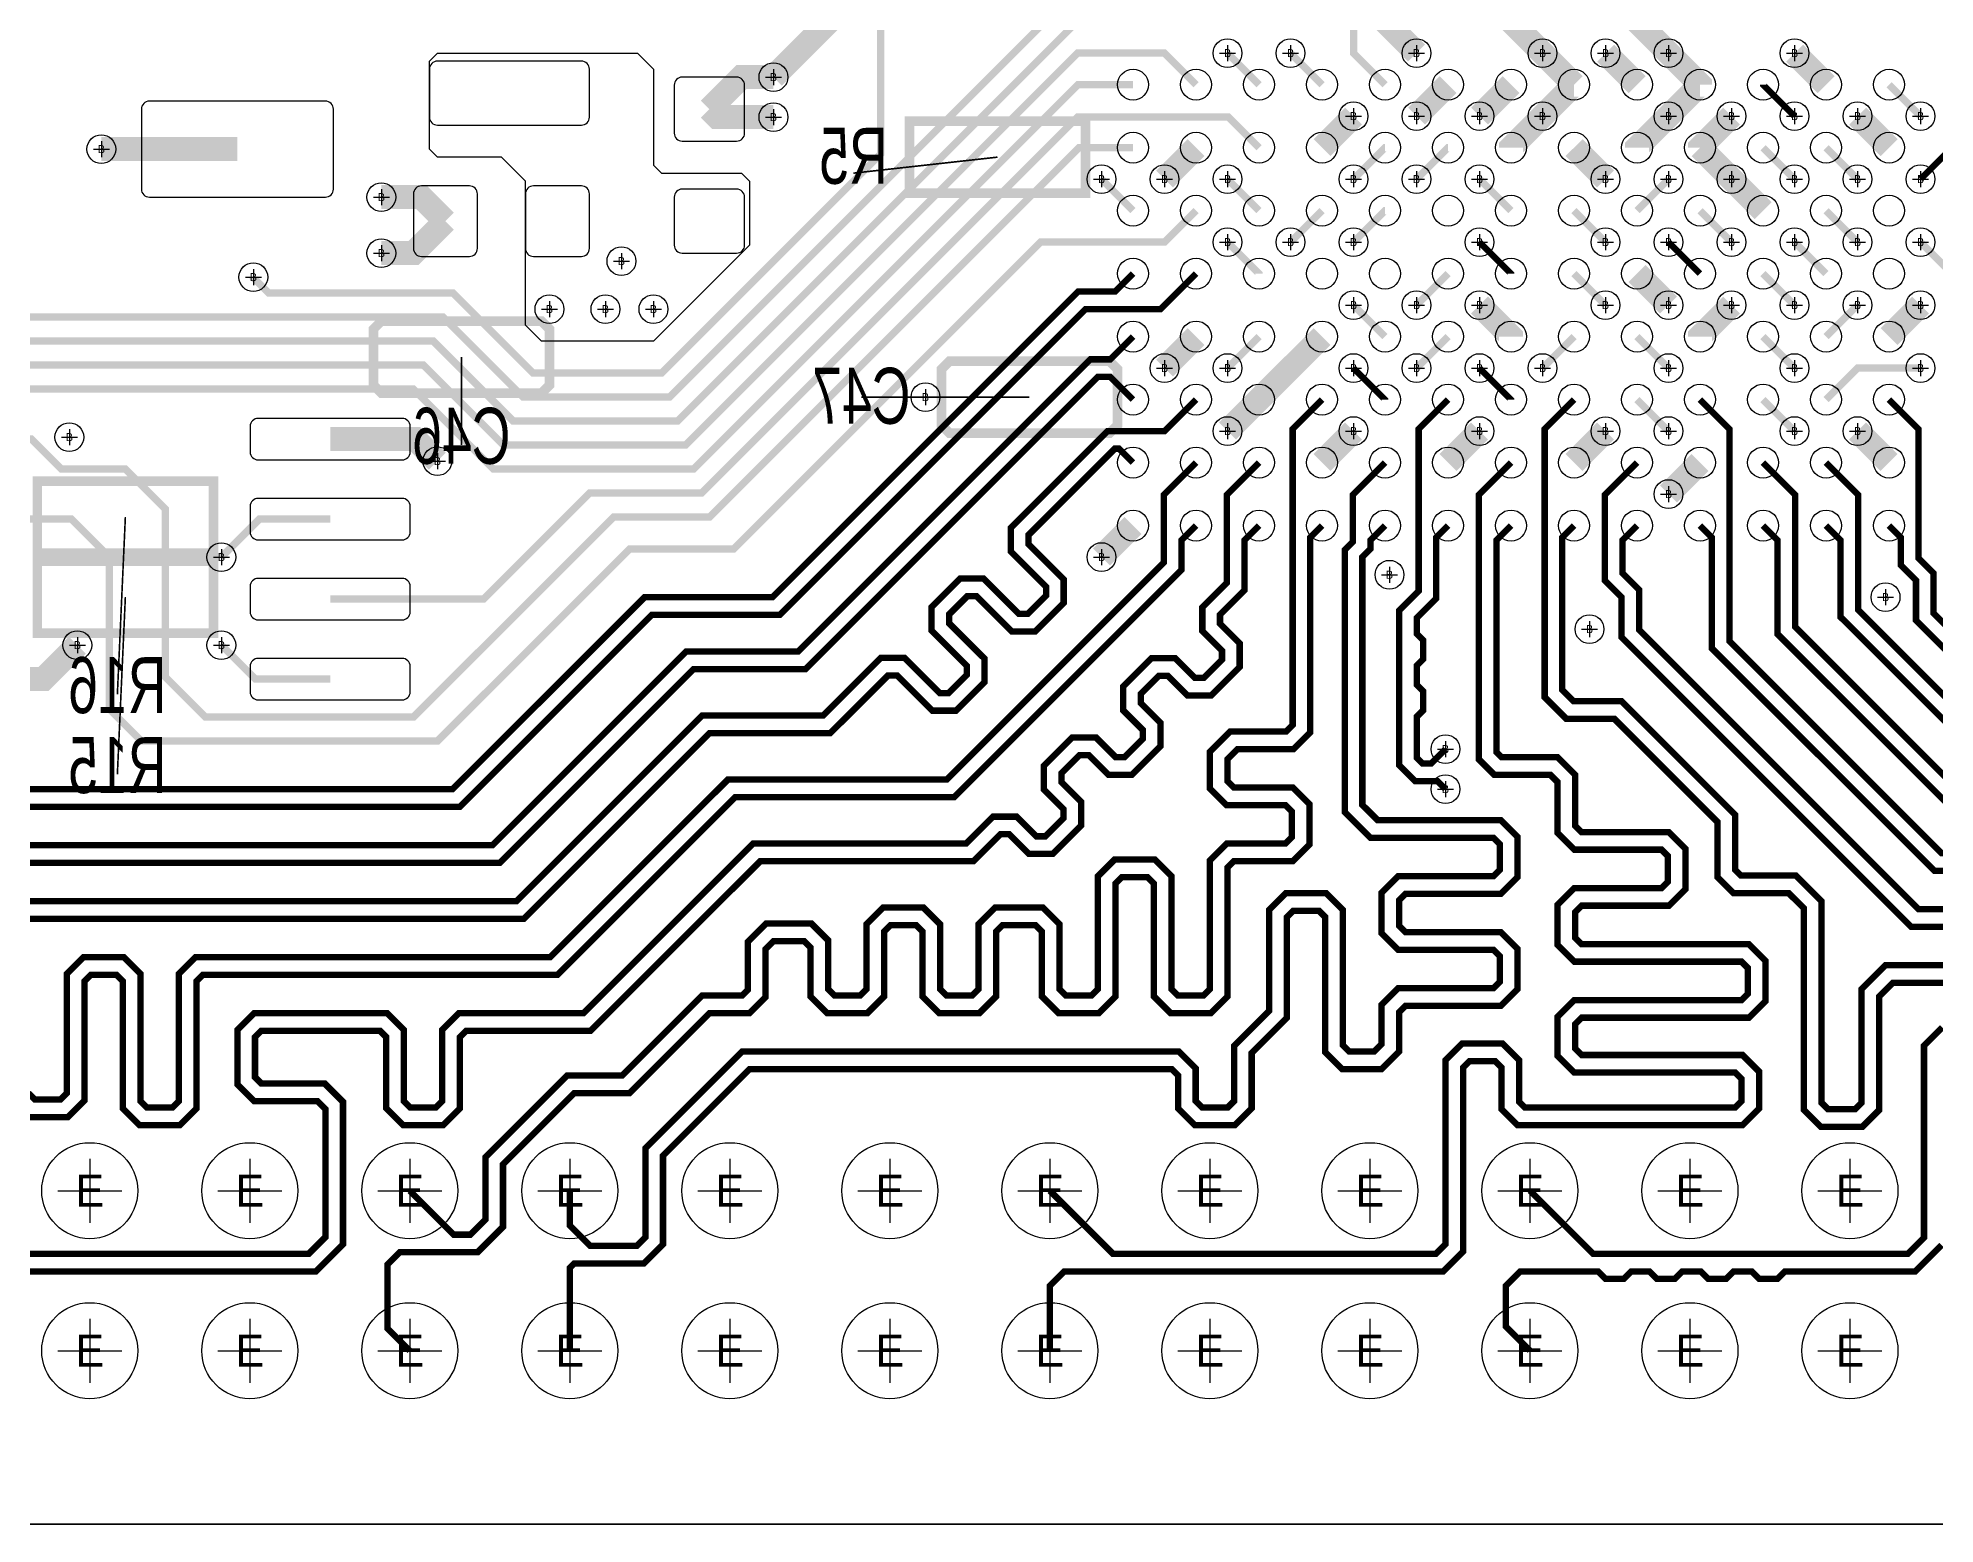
# Model space of a CAD drawing. Extents: x 9975 to 15325, y 4646 to 10805.
# Drawn here: x 10845 to 12031, y 4646 to 5575 of the extents above; entities that cross this region are included whole.
import ezdxf
from ezdxf.enums import TextEntityAlignment as Align

# ---------------------------------------------------------------- set-up
doc = ezdxf.new("R2010")
doc.units = 0
doc.layers.add('LX16-DDR', color=9, linetype='CONTINUOUS')

# ---------------------------------------------------------------- blocks, each defined once
blk = doc.blocks.new('FIGURE_CROSS')
for points in [[(0, 0.5), (0, -0.5)], [(-0.5, 0), (0.5, 0)]]:
    blk.add_lwpolyline(points)

msp = doc.modelspace()

# ---------------------------------------------------------------- linework, layer by layer
at = {"layer": 'LX16-DDR'}
for points in [[(10118.09, 4645.66), (13346.43, 4645.66, 0.414214), (13385.8, 4685.03), (13385.8, 7244.08, 0.414214), (13346.43, 7283.45), (10118.09, 7283.45, 0.414214), (10078.72, 7244.08), (10078.72, 4685.03, 0.414214)], [(10078.72, 7244.08, -0.414214), (10118.09, 7283.45), (13346.43, 7283.45, -0.414214), (13385.8, 7244.08), (13385.8, 4685.03, -0.414214), (13346.43, 4645.66), (10118.09, 4645.66, -0.414214), (10078.72, 4685.03)], [(10078.72, 4685.03), (10078.72, 7244.08, -0.414214), (10118.09, 7283.45), (13346.43, 7283.45, -0.414214), (13385.8, 7244.08), (13385.8, 4685.03, -0.414214), (13346.43, 4645.66), (10118.09, 4645.66, -0.414214)], [(11090, 5555), (11090, 5525, 0.414214), (11095, 5520), (11185, 5520, 0.414214), (11190, 5525), (11190, 5555, 0.414214), (11185, 5560), (11095, 5560, 0.414214)], [(11287, 5515), (11287, 5545, 0.414214), (11282, 5550), (11248, 5550, 0.414214), (11243, 5545), (11243, 5515, 0.414214), (11248, 5510), (11282, 5510, 0.414214)], [(10910, 5530), (10910, 5480, 0.414214), (10915, 5475), (11025, 5475, 0.414214), (11030, 5480), (11030, 5530, 0.414214), (11025, 5535), (10915, 5535, 0.414214)], [(11115, 5482), (11085, 5482, 0.414214), (11080, 5477), (11080, 5443, 0.414214), (11085, 5438), (11115, 5438, 0.414214), (11120, 5443), (11120, 5477, 0.414214)], [(11185, 5482), (11155, 5482, 0.414214), (11150, 5477), (11150, 5443, 0.414214), (11155, 5438), (11185, 5438, 0.414214), (11190, 5443), (11190, 5477, 0.414214)], [(11287, 5445), (11287, 5475, 0.414214), (11282, 5480), (11248, 5480, 0.414214), (11243, 5475), (11243, 5445, 0.414214), (11248, 5440), (11282, 5440, 0.414214)], [(11073, 5336.75), (10983, 5336.75, 0.414214), (10978, 5331.75), (10978, 5315.75, 0.414214), (10983, 5310.75), (11073, 5310.75, 0.414214), (11078, 5315.75), (11078, 5331.75, 0.414214)], [(11073, 5286.75), (10983, 5286.75, 0.414214), (10978, 5281.75), (10978, 5265.75, 0.414214), (10983, 5260.75), (11073, 5260.75, 0.414214), (11078, 5265.75), (11078, 5281.75, 0.414214)], [(11073, 5236.75), (10983, 5236.75, 0.414214), (10978, 5231.75), (10978, 5215.75, 0.414214), (10983, 5210.75), (11073, 5210.75, 0.414214), (11078, 5215.75), (11078, 5231.75, 0.414214)], [(11073, 5186.75), (10983, 5186.75, 0.414214), (10978, 5181.75), (10978, 5165.75, 0.414214), (10983, 5160.75), (11073, 5160.75, 0.414214), (11078, 5165.75), (11078, 5181.75, 0.414214)]]:
    msp.add_lwpolyline(points, format="xyb", close=True, dxfattribs=at)
for points, const_width in [([(11529.72, 5781.54), (11457.54, 5781.54), (11372, 5696), (11372, 5502), (11235, 5365), (11154.88, 5365), (11104.88, 5415), (10989.6, 5415), (10980, 5424.6), (10980, 5425)], 4.6), ([(11569.09, 5624.06), (11550.03, 5605), (11495, 5605), (11240, 5350), (11148.66, 5350), (11098.66, 5400), (10683.66, 5400), (10663.66, 5420), (10570, 5420), (10555, 5435), (10555, 5575), (10540, 5590), (10470, 5590)], 4.6), ([(11340, 5600), (11340, 5585), (11305, 5550)], 15), ([(11687.2, 5545.31), (11667.52, 5564.99), (11667.52, 5604.37)], 4.6), ([(11529.72, 5584.69), (11494.69, 5584.69), (11245, 5335), (11142.44, 5335), (11092.44, 5385), (10677.44, 5385), (10657.44, 5405), (10570, 5405), (10540, 5375), (10540, 5265), (10535, 5260), (10470, 5260)], 4.6), ([(11687.2, 5584.69), (11706.88, 5565.01)], 15), ([(11765.94, 5584.68), (11785.63, 5564.99)], 15), ([(11864.38, 5565), (11844.69, 5584.69)], 15), ([(11805.31, 5545.31), (11785.63, 5564.99)], 15), ([(11844.69, 5545.31), (11825.01, 5564.99)], 15), ([(11864.38, 5565), (11884.06, 5545.32), (11884.06, 5545.31)], 15), ([(11962.8, 5545.31), (11943.12, 5564.99)], 15), ([(10564, 5112), (10552, 5112), (10544, 5120), (10544, 5220), (10555, 5231), (10555, 5370), (10575, 5390), (10651.22, 5390), (10671.22, 5370), (11086.22, 5370), (11136.22, 5320), (11250, 5320), (11495, 5565), (11549.4, 5565), (11569.09, 5545.31)], 4.6), ([(11608.46, 5545.31), (11588.78, 5564.99)], 4.6), ([(11647.83, 5545.31), (11628.15, 5564.99)], 4.6), ([(11265, 5530), (11285, 5550), (11305, 5550)], 15), ([(11726.57, 5545.31), (11706.89, 5525.63)], 15), ([(11765.94, 5545.31), (11746.26, 5525.63)], 15), ([(11805.31, 5545.31), (11805.3, 5545.31), (11785.62, 5525.63)], 15), ([(11884.06, 5545.31), (11884.04, 5545.31), (11864.37, 5525.64)], 15), ([(11529.72, 5545.31), (11495.31, 5545.31), (11255, 5305), (11130, 5305), (11080, 5355), (10665, 5355), (10645, 5375), (10580, 5375), (10570, 5365), (10570, 5222), (10560, 5212), (10560, 5140), (10564, 5136)], 4.6), ([(11265, 5530), (11270, 5525), (11305, 5525)], 15), ([(11923.43, 5545.31), (11923.43, 5545.3), (11943.11, 5525.62)], 4), ([(12002.17, 5545.31), (12021.85, 5525.63)], 4.6), ([(11608.46, 5505.94), (11589.4, 5525), (11495, 5525), (11260, 5290), (11190, 5290), (11123.75, 5223.75), (11028, 5223.75)], 4.6), ([(11647.83, 5505.94), (11667.51, 5525.62)], 15), ([(11765.94, 5505.94), (11765.94, 5505.95), (11785.62, 5525.63)], 15), ([(11844.69, 5505.94), (11844.69, 5505.96), (11864.37, 5525.64)], 15), ([(11884.06, 5505.94), (11884.06, 5505.95), (11903.74, 5525.63)], 15), ([(12002.17, 5505.94), (11982.49, 5525.62)], 15), ([(11569.09, 5505.94), (11549.41, 5486.26)], 15), ([(11805.31, 5505.94), (11824.99, 5486.26)], 15), ([(11884.06, 5505.94), (11903.74, 5486.26)], 15), ([(11529.72, 5505.94), (11495.94, 5505.94), (11265, 5275), (11205, 5275), (11080, 5150), (10950, 5150), (10925, 5175), (10925, 5280), (10900, 5305), (10860, 5305), (10841.25, 5323.75), (10792, 5323.75)], 4.6), ([(10970, 5505), (10885, 5505)], 15), ([(11687.2, 5505.94), (11687.19, 5505.94), (11667.51, 5486.26)], 4.6), ([(11726.57, 5505.94), (11726.56, 5505.94), (11706.88, 5486.26)], 4.6), ([(11923.43, 5505.94), (11943.11, 5486.26)], 4.6), ([(11962.8, 5505.94), (11982.48, 5486.26)], 4.6), ([(12041.54, 5505.94), (12041.53, 5505.94), (12021.85, 5486.26)], 4), ([(11445, 5500), (11355, 5490)], 1), ([(11923.43, 5466.57), (11903.74, 5486.26)], 15), ([(11100, 5460), (11085, 5475), (11060, 5475)], 15), ([(11529.72, 5466.57), (11510.04, 5486.25)], 4.6), ([(11608.46, 5466.57), (11588.78, 5486.25)], 4.6), ([(11765.94, 5466.57), (11746.26, 5486.25)], 4.6), ([(11844.69, 5466.57), (11864.37, 5486.25)], 4.6), ([(10792, 5273.75), (10866.25, 5273.75), (10890, 5250), (10890, 5155), (10910, 5135), (11095, 5135), (11215, 5255), (11280, 5255), (11471.89, 5446.89), (11549.41, 5446.89), (11569.09, 5466.57)], 4.6), ([(11100, 5460), (11080, 5440), (11060, 5440)], 15), ([(11647.83, 5466.57), (11628.15, 5446.89)], 4.6), ([(11687.2, 5466.57), (11687.19, 5466.57), (11667.51, 5446.89)], 4.6), ([(11805.31, 5466.57), (11824.99, 5446.89)], 4.6), ([(11884.06, 5466.57), (11903.74, 5446.89)], 4.6), ([(11962.8, 5466.57), (11982.48, 5446.89)], 4.6), ([(11608.46, 5427.2), (11608.46, 5427.21), (11588.78, 5446.89)], 4.6), ([(11765.94, 5427.2), (11765.94, 5427.21), (11746.26, 5446.89)], 4), ([(11884.06, 5427.2), (11864.37, 5446.89)], 4), ([(11962.8, 5427.2), (11943.12, 5446.88)], 4.6), ([(12041.54, 5427.2), (12021.86, 5446.88)], 4.6), ([(11844.69, 5427.2), (11864.37, 5407.52)], 15), ([(11529.72, 5427.2), (11518.52, 5416), (11495.44, 5416), (11304.44, 5225), (11224.54, 5225), (11104.54, 5105), (10764.44, 5105), (10690.44, 5031), (10576, 5031), (10420, 4875), (10420, 4811.85), (10403.15, 4795), (10386.27, 4795), (10377.74, 4803.53), (10377.74, 4854.03)], 4), ([(10377.74, 4754.03), (10431, 4807.29), (10431, 4870.44), (10580.56, 5020), (10695, 5020), (10769, 5094), (11109.1, 5094), (11229.1, 5214), (11309, 5214), (11500, 5405), (11546.89, 5405), (11569.09, 5427.2)], 4), ([(11726.57, 5427.2), (11706.89, 5407.52)], 4.6), ([(11805.31, 5427.2), (11824.99, 5407.52)], 4.6), ([(11923.43, 5427.2), (11943.11, 5407.52)], 4.6), ([(11687.2, 5387.83), (11667.52, 5407.51)], 4.6), ([(11765.94, 5387.83), (11765.94, 5387.84), (11746.26, 5407.52)], 15), ([(11884.06, 5387.83), (11884.06, 5387.84), (11903.74, 5407.52)], 15), ([(11962.8, 5387.83), (11982.48, 5407.51)], 4.6), ([(12002.17, 5387.83), (12021.85, 5407.51)], 15), ([(11569.09, 5387.83), (11549.41, 5368.15)], 15), ([(11647.83, 5387.83), (11608.46, 5348.46)], 15), ([(10784.44, 5070), (11129.44, 5070), (11250.44, 5191), (11320.44, 5191), (11503.09, 5373.65), (11515.54, 5373.65), (11529.72, 5387.83)], 4), ([(11608.46, 5387.83), (11588.78, 5368.15)], 4.6), ([(11726.57, 5387.83), (11706.89, 5368.15)], 4.6), ([(11805.31, 5387.83), (11785.63, 5368.15)], 4.6), ([(11844.69, 5387.83), (11864.37, 5368.15)], 4.6), ([(11923.43, 5387.83), (11943.11, 5368.15)], 4.6), ([(11110, 5375), (11110, 5320)], 1), ([(10789, 5059), (11134, 5059), (11255, 5180), (11325, 5180), (11507.65, 5362.65), (11515.53, 5362.65), (11529.72, 5348.46)], 4), ([(11687.2, 5348.46), (11687.2, 5348.47), (11667.52, 5368.15)], 4), ([(11765.94, 5348.46), (11765.94, 5348.47), (11746.26, 5368.15)], 4), ([(11962.8, 5348.46), (11982.49, 5368.15), (12021.85, 5368.15)], 4.6), ([(11569.09, 5348.46), (11549.41, 5328.78), (11513.78, 5328.78), (11453.37, 5268.37), (11453.37, 5253.59), (11475.38, 5231.58), (11475.38, 5225.94), (11464.03, 5214.59), (11458.39, 5214.59), (11436.38, 5236.6), (11421.6, 5236.6), (11403.84, 5218.84), (11403.84, 5204.06), (11425.85, 5182.05), (11425.85, 5176.41), (11414.5, 5165.06), (11408.86, 5165.06), (11386.85, 5187.07), (11372.07, 5187.07), (11336, 5151), (11260.44, 5151), (11144.44, 5035), (10804.44, 5035)], 4), ([(11647.83, 5348.46), (11629.5, 5330.13), (11629.5, 5145.06), (11625.44, 5141), (11590.44, 5141), (11577.78, 5128.34), (11577.78, 5105.4), (11588.22, 5094.96), (11625, 5094.96), (11629, 5090.96), (11629, 5074.96), (11625, 5070.96), (11588.22, 5070.96), (11577.78, 5060.52), (11577.78, 4980), (11573.78, 4976), (11557.78, 4976), (11553.78, 4980), (11553.78, 5050.56), (11543.34, 5061), (11518.22, 5061), (11507.78, 5050.56), (11507.78, 4980), (11503.78, 4976), (11487.78, 4976), (11483.78, 4980), (11483.78, 5020.56), (11473.34, 5031), (11443.57, 5031), (11433.13, 5020.56), (11433.13, 4980), (11429.13, 4976), (11413.13, 4976), (11409.13, 4980), (11409.13, 5020.56), (11398.69, 5031), (11373.57, 5031), (11363.13, 5020.56), (11363.13, 4980), (11359.13, 4976), (11343.13, 4976), (11339.13, 4980), (11339.13, 5010.56), (11328.69, 5021), (11300.44, 5021), (11289, 5009.56), (11289, 4979.56), (11285.44, 4976), (11260.44, 4976), (11210.44, 4926), (11176, 4926), (11125, 4875), (11125, 4836), (11115.53, 4826.53), (11105.24, 4826.53), (11077.74, 4854.03)], 4), ([(11465, 5350), (11360, 5350)], 1), ([(11608.46, 5348.46), (11588.78, 5328.78)], 15), ([(11726.57, 5348.46), (11708.24, 5330.13), (11708.24, 5228.8), (11696, 5216.56), (11696, 5120), (11706, 5110), (11720, 5110), (11725, 5105)], 4), ([(12170, 4984), (12004.56, 4984), (11996, 4975.44), (11996, 4904.44), (11985.56, 4894), (11959.44, 4894), (11949, 4904.44), (11949, 5030.44), (11939.44, 5040), (11905, 5040), (11895, 5050), (11895, 5084.44), (11830.44, 5149), (11800.44, 5149), (11786.98, 5162.46), (11786.98, 5330.13), (11805.31, 5348.46)], 4), ([(11844.69, 5348.46), (11864.37, 5328.78)], 4.6), ([(11884.06, 5348.46), (11902.39, 5330.13), (11902.39, 5197.61), (12035, 5065), (12275, 5065), (12295, 5085), (12544.56, 5085), (12555, 5074.56), (12555, 5050.44), (12544.56, 5040), (12450, 5040), (12445, 5035), (12445, 4935), (12405, 4895), (12345.56, 4895), (12336, 4885.44), (12336, 4815.44), (12314.09, 4793.53), (12258.53, 4793.53), (12245, 4780), (12203.71, 4780), (12177.74, 4754.03)], 4), ([(11923.43, 5348.46), (11943.11, 5328.78)], 4.6), ([(12002.17, 5348.46), (12020.5, 5330.13), (12020.5, 5249.5), (12030, 5240), (12030, 5215), (12075, 5170)], 4), ([(11647.83, 5309.09), (11667.52, 5328.78)], 15), ([(11726.57, 5309.09), (11746.26, 5328.78)], 15), ([(11805.31, 5309.09), (11824.99, 5328.77)], 15), ([(12002.17, 5309.09), (11982.48, 5328.78)], 15), ([(11028, 5323.75), (11081.25, 5323.75), (11095, 5310)], 15), ([(11529.72, 5309.09), (11521.03, 5317.78), (11518.34, 5317.78), (11464.37, 5263.81), (11464.37, 5258.15), (11486.38, 5236.14), (11486.38, 5221.38), (11468.59, 5203.59), (11453.83, 5203.59), (11431.82, 5225.6), (11426.16, 5225.6), (11414.84, 5214.28), (11414.84, 5208.62), (11436.85, 5186.61), (11436.85, 5171.85), (11419.06, 5154.06), (11404.3, 5154.06), (11382.29, 5176.07), (11376.63, 5176.07), (11340.56, 5140), (11265, 5140), (11149, 5024), (10809, 5024)], 4), ([(11884.06, 5309.09), (11864.38, 5289.41)], 15), ([(10817.24, 4814.53), (11014.53, 4814.53), (11025, 4825), (11025, 4905), (11020, 4910), (10980.44, 4910), (10970, 4920.44), (10970, 4954.56), (10980.44, 4965), (11063.62, 4965), (11074.06, 4954.56), (11074.06, 4910), (11078.06, 4906), (11094.06, 4906), (11098.06, 4910), (11098.06, 4954.56), (11108.5, 4965), (11186.26, 4965), (11292.26, 5071), (11425.44, 5071), (11442.22, 5087.78), (11457, 5087.78), (11469.29, 5075.49), (11474.93, 5075.49), (11486.28, 5086.84), (11486.28, 5092.48), (11473.99, 5104.77), (11473.99, 5119.55), (11491.75, 5137.31), (11506.53, 5137.31), (11518.82, 5125.02), (11524.46, 5125.02), (11535.81, 5136.37), (11535.81, 5142.01), (11523.52, 5154.3), (11523.52, 5169.08), (11541.28, 5186.84), (11556.06, 5186.84), (11568.35, 5174.55), (11573.99, 5174.55), (11585.34, 5185.9), (11585.34, 5191.54), (11573.05, 5203.83), (11573.05, 5218.61), (11588.37, 5233.93), (11588.37, 5289), (11608.46, 5309.09)], 4), ([(11569.09, 5309.09), (11549, 5289), (11549, 5246.63), (11413.37, 5111), (11276.57, 5111), (11165.57, 5000), (10943.88, 5000), (10933.44, 4989.56), (10933.44, 4910), (10929.44, 4906), (10913.44, 4906), (10909.44, 4910), (10909.44, 4989.56), (10899, 5000), (10873.88, 5000), (10863.44, 4989.56), (10863.44, 4915), (10859.44, 4911), (10843.44, 4911), (10839.44, 4915)], 4), ([(11177.74, 4854.03), (11177.74, 4832.26), (11190.47, 4819.53), (11219.53, 4819.53), (11225, 4825), (11225, 4880.56), (11285.44, 4941), (11558.42, 4941), (11568.86, 4930.56), (11568.86, 4910), (11572.86, 4906), (11588.86, 4906), (11592.86, 4910), (11592.86, 4944.56), (11614.87, 4966.57), (11614.87, 5029.56), (11625.31, 5040), (11650.43, 5040), (11660.87, 5029.56), (11660.87, 4945), (11664.87, 4941), (11680.44, 4941), (11685, 4945.56), (11685, 4970.15), (11695.44, 4980.59), (11755, 4980.59), (11759, 4984.59), (11759, 5000.59), (11755, 5004.59), (11695.44, 5004.59), (11685, 5015.03), (11685, 5040.15), (11695.44, 5050.59), (11755, 5050.59), (11759, 5054.59), (11759, 5070.59), (11755, 5074.59), (11678.04, 5074.59), (11662, 5090.63), (11662, 5254.56), (11667.11, 5259.67), (11667.11, 5289), (11687.2, 5309.09)], 4), ([(11765.94, 5309.09), (11745.85, 5289), (11745.85, 5123.59), (11755.44, 5114), (11790.44, 5114), (11795, 5109.44), (11795, 5077.59), (11805.44, 5067.15), (11860, 5067.15), (11864, 5063.15), (11864, 5047.15), (11860, 5043.15), (11805.44, 5043.15), (11795, 5032.71), (11795, 5007.59), (11805.44, 4997.15), (11910, 4997.15), (11914, 4993.15), (11914, 4977.15), (11910, 4973.15), (11805.44, 4973.15), (11795, 4962.71), (11795, 4938.29), (11805.44, 4927.85), (11906, 4927.85), (11910, 4923.85), (11910, 4910), (11906, 4906), (11774.56, 4906), (11771, 4909.56), (11771, 4935.56), (11760.56, 4946), (11735.44, 4946), (11725, 4935.56), (11725, 4820.56), (11718.97, 4814.53), (11517.24, 4814.53), (11477.74, 4854.03)], 4), ([(12208.73, 5019), (12016, 5019), (11835, 5200), (11835, 5225), (11824.6, 5235.4), (11824.6, 5289), (11844.69, 5309.09)], 4), ([(12050, 5100), (11943.52, 5206.48), (11943.52, 5289), (11923.43, 5309.09)], 4), ([(11962.8, 5309.09), (11982.89, 5289), (11982.89, 5217.11), (12065, 5135)], 4), ([(11028, 5273.75), (10983.75, 5273.75), (10960, 5250)], 4.6), ([(11529.72, 5269.72), (11510.04, 5250.04)], 15), ([(10786.74, 4803.53), (11019.09, 4803.53), (11036, 4820.44), (11036, 4909.56), (11024.56, 4921), (10985, 4921), (10981, 4925), (10981, 4950), (10985, 4954), (11059.06, 4954), (11063.06, 4950), (11063.06, 4905.44), (11073.5, 4895), (11098.62, 4895), (11109.06, 4905.44), (11109.06, 4950), (11113.06, 4954), (11190.82, 4954), (11296.82, 5060), (11430, 5060), (11446.78, 5076.78), (11452.44, 5076.78), (11464.73, 5064.49), (11479.49, 5064.49), (11497.28, 5082.28), (11497.28, 5097.04), (11484.99, 5109.33), (11484.99, 5114.99), (11496.31, 5126.31), (11501.97, 5126.31), (11514.26, 5114.02), (11529.02, 5114.02), (11546.81, 5131.81), (11546.81, 5146.57), (11534.52, 5158.86), (11534.52, 5164.52), (11545.84, 5175.84), (11551.5, 5175.84), (11563.79, 5163.55), (11578.55, 5163.55), (11596.34, 5181.34), (11596.34, 5196.1), (11584.05, 5208.39), (11584.05, 5214.05), (11599.37, 5229.37), (11599.37, 5260.63), (11608.46, 5269.72)], 4), ([(11569.09, 5269.72), (11560, 5260.63), (11560, 5242.07), (11417.93, 5100), (11281.13, 5100), (11170.13, 4989), (10948.44, 4989), (10944.44, 4985), (10944.44, 4905.44), (10934, 4895), (10908.88, 4895), (10898.44, 4905.44), (10898.44, 4985), (10894.44, 4989), (10878.44, 4989), (10874.44, 4985), (10874.44, 4910.44), (10864, 4900), (10838.88, 4900)], 4), ([(10900, 5275), (10895, 5164.17)], 1), ([(11647.83, 5269.72), (11640.5, 5262.39), (11640.5, 5140.5), (11630, 5130), (11595, 5130), (11588.78, 5123.78), (11588.78, 5109.96), (11592.78, 5105.96), (11629.56, 5105.96), (11640, 5095.52), (11640, 5070.4), (11629.56, 5059.96), (11592.78, 5059.96), (11588.78, 5055.96), (11588.78, 4975.44), (11578.34, 4965), (11553.22, 4965), (11542.78, 4975.44), (11542.78, 5046), (11538.78, 5050), (11522.78, 5050), (11518.78, 5046), (11518.78, 4975.44), (11508.34, 4965), (11483.22, 4965), (11472.78, 4975.44), (11472.78, 5016), (11468.78, 5020), (11448.13, 5020), (11444.13, 5016), (11444.13, 4975.44), (11433.69, 4965), (11408.57, 4965), (11398.13, 4975.44), (11398.13, 5016), (11394.13, 5020), (11378.13, 5020), (11374.13, 5016), (11374.13, 4975.44), (11363.69, 4965), (11338.57, 4965), (11328.13, 4975.44), (11328.13, 5006), (11324.13, 5010), (11305, 5010), (11300, 5005), (11300, 4975), (11290, 4965), (11265, 4965), (11215, 4915), (11180.56, 4915), (11136, 4870.44), (11136, 4831.44), (11120.09, 4815.53), (11071.53, 4815.53), (11063.74, 4807.74), (11063.74, 4768.03), (11077.74, 4754.03)], 4), ([(11177.74, 4754.03), (11177.74, 4805.75), (11180.52, 4808.53), (11224.09, 4808.53), (11236, 4820.44), (11236, 4876), (11290, 4930), (11553.86, 4930), (11557.86, 4926), (11557.86, 4905.44), (11568.3, 4895), (11593.42, 4895), (11603.86, 4905.44), (11603.86, 4940), (11625.87, 4962.01), (11625.87, 5025), (11629.87, 5029), (11645.87, 5029), (11649.87, 5025), (11649.87, 4940.44), (11660.31, 4930), (11685, 4930), (11696, 4941), (11696, 4965.59), (11700, 4969.59), (11759.56, 4969.59), (11770, 4980.03), (11770, 5005.15), (11759.56, 5015.59), (11700, 5015.59), (11696, 5019.59), (11696, 5035.59), (11700, 5039.59), (11759.56, 5039.59), (11770, 5050.03), (11770, 5075.15), (11759.56, 5085.59), (11682.6, 5085.59), (11673, 5095.19), (11673, 5250), (11678.11, 5255.11), (11678.11, 5260.63), (11687.2, 5269.72)], 4), ([(11765.94, 5269.72), (11756.85, 5260.63), (11756.85, 5128.15), (11760, 5125), (11795, 5125), (11806, 5114), (11806, 5082.15), (11810, 5078.15), (11864.56, 5078.15), (11875, 5067.71), (11875, 5042.59), (11864.56, 5032.15), (11810, 5032.15), (11806, 5028.15), (11806, 5012.15), (11810, 5008.15), (11914.56, 5008.15), (11925, 4997.71), (11925, 4972.59), (11914.56, 4962.15), (11810, 4962.15), (11806, 4958.15), (11806, 4942.85), (11810, 4938.85), (11910.56, 4938.85), (11921, 4928.41), (11921, 4905.44), (11910.56, 4895), (11770, 4895), (11760, 4905), (11760, 4931), (11756, 4935), (11740, 4935), (11736, 4931), (11736, 4816), (11723.53, 4803.53), (11486.74, 4803.53), (11477.74, 4794.53), (11477.74, 4754.03)], 4), ([(11725, 5130), (11716, 5121), (11710.56, 5121), (11707, 5124.56), (11707, 5150.21), (11711, 5154.21), (11711, 5166.21), (11707, 5170.21), (11707, 5182.21), (11711, 5186.21), (11711, 5198.21), (11707, 5202.21), (11707, 5212), (11719.24, 5224.24), (11719.24, 5262.39), (11726.57, 5269.72)], 4), ([(12174.56, 4995), (12000, 4995), (11985, 4980), (11985, 4909), (11981, 4905), (11964, 4905), (11960, 4909), (11960, 5035), (11944, 5051), (11909.56, 5051), (11906, 5054.56), (11906, 5089), (11835, 5160), (11805, 5160), (11797.98, 5167.02), (11797.98, 5262.39), (11805.31, 5269.72)], 4), ([(12213.29, 5030), (12020.56, 5030), (11846, 5204.56), (11846, 5229.56), (11835.6, 5239.96), (11835.6, 5260.63), (11844.69, 5269.72)], 4), ([(11884.06, 5269.72), (11891.39, 5262.39), (11891.39, 5193.05), (12030.44, 5054), (12279.56, 5054)], 4), ([(12045.44, 5089), (11932.52, 5201.92), (11932.52, 5260.63), (11923.43, 5269.72)], 4), ([(11962.8, 5269.72), (11971.89, 5260.63), (11971.89, 5212.55), (12060.44, 5124)], 4), ([(12002.17, 5269.72), (12009.5, 5262.39), (12009.5, 5244.94), (12019, 5235.44), (12019, 5210.44), (12070.44, 5159)], 4), ([(10900, 5225), (10895, 5114.17)], 1), ([(10792, 5173.75), (10848.75, 5173.75), (10870, 5195)], 15), ([(10960, 5195), (10981.25, 5173.75), (11028, 5173.75)], 4.6), ([(11777.74, 4854.03), (11805.64, 4826.12), (11817.24, 4814.53), (12013.97, 4814.53), (12024, 4824.56), (12024, 4944.56), (12035.44, 4956)], 4), ([(11777.74, 4754.03), (11762.74, 4769.03), (11762.74, 4794.53), (11771.74, 4803.53), (11820.46, 4803.53), (11824.99, 4799), (11836.46, 4799), (11840.99, 4803.53), (11852.46, 4803.53), (11856.99, 4799), (11868.46, 4799), (11872.99, 4803.53), (11884.46, 4803.53), (11888.99, 4799), (11900.46, 4799), (11904.99, 4803.53), (11916.46, 4803.53), (11920.99, 4799), (11932.46, 4799), (11936.99, 4803.53), (12018.53, 4803.53), (12035, 4820)], 4)]:
    msp.add_lwpolyline(points, dxfattribs=dict(at, const_width=const_width))
msp.add_lwpolyline([(11230, 5385), (11160, 5385), (11150, 5395), (11150, 5485), (11135, 5500), (11095, 5500), (11090, 5505), (11090, 5560), (11095, 5565), (11220, 5565), (11230, 5555), (11230, 5495), (11235, 5490), (11285, 5490), (11290, 5485), (11290, 5445)], close=True, dxfattribs=at)
at = {"layer": 'LX16-DDR', "const_width": 6}
for points in [[(11500, 5522.5), (11500, 5477.5), (11390, 5477.5), (11390, 5522.5)], [(11160, 5397.5), (11165, 5392.5), (11165, 5357.5), (11160, 5352.5), (11060, 5352.5), (11055, 5357.5), (11055, 5392.5), (11060, 5397.5)], [(11515, 5372.5), (11520, 5367.5), (11520, 5332.5), (11515, 5327.5), (11415, 5327.5), (11410, 5332.5), (11410, 5367.5), (11415, 5372.5)], [(10845, 5252.5), (10845, 5297.5), (10955, 5297.5), (10955, 5252.5)], [(10845, 5202.5), (10845, 5247.5), (10955, 5247.5), (10955, 5202.5)]]:
    msp.add_lwpolyline(points, close=True, dxfattribs=at)
at = {"layer": 'LX16-DDR'}
for centre, radius in [((11588.78, 5564.99), 9), ((11628.15, 5564.99), 9), ((11706.88, 5565.01), 9), ((11785.63, 5564.99), 9), ((11825.01, 5564.99), 9), ((11864.38, 5565), 9), ((11943.12, 5564.99), 9), ((11305, 5550), 9), ((11529.72, 5545.31), 9.69), ((11569.09, 5545.31), 9.69), ((11608.46, 5545.31), 9.69), ((11647.83, 5545.31), 9.69), ((11687.2, 5545.31), 9.69), ((11726.57, 5545.31), 9.69), ((11765.94, 5545.31), 9.69), ((11805.31, 5545.31), 9.69), ((11844.69, 5545.31), 9.69), ((11884.06, 5545.31), 9.69), ((11923.43, 5545.31), 9.69), ((11962.8, 5545.31), 9.69), ((12002.17, 5545.31), 9.69), ((11305, 5525), 9), ((11667.51, 5525.62), 9), ((11706.89, 5525.63), 9), ((11746.26, 5525.63), 9), ((11785.62, 5525.63), 9), ((11864.37, 5525.64), 9), ((11903.74, 5525.63), 9), ((11943.11, 5525.62), 9), ((11982.49, 5525.62), 9), ((12021.85, 5525.63), 9), ((10885, 5505), 9), ((11529.72, 5505.94), 9.69), ((11569.09, 5505.94), 9.69), ((11608.46, 5505.94), 9.69), ((11647.83, 5505.94), 9.69), ((11687.2, 5505.94), 9.69), ((11726.57, 5505.94), 9.69), ((11765.94, 5505.94), 9.69), ((11805.31, 5505.94), 9.69), ((11844.69, 5505.94), 9.69), ((11884.06, 5505.94), 9.69), ((11923.43, 5505.94), 9.69), ((11962.8, 5505.94), 9.69), ((12002.17, 5505.94), 9.69), ((11510.04, 5486.25), 9), ((11549.41, 5486.26), 9), ((11588.78, 5486.25), 9), ((11667.51, 5486.26), 9), ((11706.88, 5486.26), 9), ((11746.26, 5486.25), 9), ((11824.99, 5486.26), 9), ((11864.37, 5486.25), 9), ((11903.74, 5486.26), 9), ((11943.11, 5486.26), 9), ((11982.48, 5486.26), 9), ((12021.85, 5486.26), 9), ((11060, 5475), 9), ((11529.72, 5466.57), 9.69), ((11569.09, 5466.57), 9.69), ((11608.46, 5466.57), 9.69), ((11647.83, 5466.57), 9.69), ((11687.2, 5466.57), 9.69), ((11726.57, 5466.57), 9.69), ((11765.94, 5466.57), 9.69), ((11805.31, 5466.57), 9.69), ((11844.69, 5466.57), 9.69), ((11884.06, 5466.57), 9.69), ((11923.43, 5466.57), 9.69), ((11962.8, 5466.57), 9.69), ((12002.17, 5466.57), 9.69), ((11588.78, 5446.89), 9), ((11628.15, 5446.89), 9), ((11667.51, 5446.89), 9), ((11746.26, 5446.89), 9), ((11824.99, 5446.89), 9), ((11864.37, 5446.89), 9), ((11903.74, 5446.89), 9), ((11943.12, 5446.88), 9), ((11982.48, 5446.89), 9), ((12021.86, 5446.88), 9), ((11060, 5440), 9), ((11210, 5435), 9), ((10980, 5425), 9), ((11529.72, 5427.2), 9.69), ((11569.09, 5427.2), 9.69), ((11608.46, 5427.2), 9.69), ((11647.83, 5427.2), 9.69), ((11687.2, 5427.2), 9.69), ((11726.57, 5427.2), 9.69), ((11765.94, 5427.2), 9.69), ((11805.31, 5427.2), 9.69), ((11844.69, 5427.2), 9.69), ((11884.06, 5427.2), 9.69), ((11923.43, 5427.2), 9.69), ((11962.8, 5427.2), 9.69), ((12002.17, 5427.2), 9.69), ((11165, 5405), 9), ((11200, 5405), 9), ((11230, 5405), 9), ((11667.52, 5407.51), 9), ((11706.89, 5407.52), 9), ((11746.26, 5407.52), 9), ((11824.99, 5407.52), 9), ((11864.37, 5407.52), 9), ((11903.74, 5407.52), 9), ((11943.11, 5407.52), 9), ((11982.48, 5407.51), 9), ((12021.85, 5407.51), 9), ((11529.72, 5387.83), 9.69), ((11569.09, 5387.83), 9.69), ((11608.46, 5387.83), 9.69), ((11647.83, 5387.83), 9.69), ((11687.2, 5387.83), 9.69), ((11726.57, 5387.83), 9.69), ((11765.94, 5387.83), 9.69), ((11805.31, 5387.83), 9.69), ((11844.69, 5387.83), 9.69), ((11884.06, 5387.83), 9.69), ((11923.43, 5387.83), 9.69), ((11962.8, 5387.83), 9.69), ((12002.17, 5387.83), 9.69), ((11549.41, 5368.15), 9), ((11588.78, 5368.15), 9), ((11667.52, 5368.15), 9), ((11706.89, 5368.15), 9), ((11746.26, 5368.15), 9), ((11785.63, 5368.15), 9), ((11864.37, 5368.15), 9), ((11943.11, 5368.15), 9), ((12021.85, 5368.15), 9), ((11400, 5350), 9), ((11529.72, 5348.46), 9.69), ((11569.09, 5348.46), 9.69), ((11608.46, 5348.46), 9.69), ((11647.83, 5348.46), 9.69), ((11687.2, 5348.46), 9.69), ((11726.57, 5348.46), 9.69), ((11765.94, 5348.46), 9.69), ((11805.31, 5348.46), 9.69), ((11844.69, 5348.46), 9.69), ((11884.06, 5348.46), 9.69), ((11923.43, 5348.46), 9.69), ((11962.8, 5348.46), 9.69), ((12002.17, 5348.46), 9.69), ((11588.78, 5328.78), 9), ((11667.52, 5328.78), 9), ((11746.26, 5328.78), 9), ((11824.99, 5328.77), 9), ((11864.37, 5328.78), 9), ((11943.11, 5328.78), 9), ((11982.48, 5328.78), 9), ((10865, 5325), 9), ((11095, 5310), 9), ((11529.72, 5309.09), 9.69), ((11569.09, 5309.09), 9.69), ((11608.46, 5309.09), 9.69), ((11647.83, 5309.09), 9.69), ((11687.2, 5309.09), 9.69), ((11726.57, 5309.09), 9.69), ((11765.94, 5309.09), 9.69), ((11805.31, 5309.09), 9.69), ((11844.69, 5309.09), 9.69), ((11884.06, 5309.09), 9.69), ((11923.43, 5309.09), 9.69), ((11962.8, 5309.09), 9.69), ((12002.17, 5309.09), 9.69), ((11864.38, 5289.41), 9), ((11529.72, 5269.72), 9.69), ((11569.09, 5269.72), 9.69), ((11608.46, 5269.72), 9.69), ((11647.83, 5269.72), 9.69), ((11687.2, 5269.72), 9.69), ((11726.57, 5269.72), 9.69), ((11765.94, 5269.72), 9.69), ((11805.31, 5269.72), 9.69), ((11844.69, 5269.72), 9.69), ((11884.06, 5269.72), 9.69), ((11923.43, 5269.72), 9.69), ((11962.8, 5269.72), 9.69), ((12002.17, 5269.72), 9.69), ((10960, 5250), 9), ((11510.04, 5250.04), 9), ((11690, 5239), 9), ((12000, 5225), 9), ((11815, 5205), 9), ((10870, 5195), 9), ((10960, 5195), 9), ((11725, 5130), 9), ((11725, 5105), 9), ((10877.74, 4854.03), 30), ((10977.74, 4854.03), 30), ((11077.74, 4854.03), 30), ((11177.74, 4854.03), 30), ((11277.74, 4854.03), 30), ((11377.74, 4854.03), 30), ((11477.74, 4854.03), 30), ((11577.74, 4854.03), 30), ((11677.74, 4854.03), 30), ((11777.74, 4854.03), 30), ((11877.74, 4854.03), 30), ((11977.74, 4854.03), 30), ((10877.74, 4754.03), 30), ((10977.74, 4754.03), 30), ((11077.74, 4754.03), 30), ((11177.74, 4754.03), 30), ((11277.74, 4754.03), 30), ((11377.74, 4754.03), 30), ((11477.74, 4754.03), 30), ((11577.74, 4754.03), 30), ((11677.74, 4754.03), 30), ((11777.74, 4754.03), 30), ((11877.74, 4754.03), 30), ((11977.74, 4754.03), 30)]:
    msp.add_circle(centre, radius, dxfattribs=at)

# ---------------------------------------------------------------- block references
for p, xscale, yscale in [((11588.78, 5564.99), 10, 10), ((11628.15, 5564.99), 10, 10), ((11706.88, 5565.01), 10, 10), ((11785.63, 5564.99), 10, 10), ((11825.01, 5564.99), 10, 10), ((11864.38, 5565), 10, 10), ((11943.12, 5564.99), 10, 10), ((11305, 5550), 10, 10), ((11305, 5525), 10, 10), ((11667.51, 5525.62), 10, 10), ((11706.89, 5525.63), 10, 10), ((11746.26, 5525.63), 10, 10), ((11785.62, 5525.63), 10, 10), ((11864.37, 5525.64), 10, 10), ((11903.74, 5525.63), 10, 10), ((11943.11, 5525.62), 10, 10), ((11982.49, 5525.62), 10, 10), ((12021.85, 5525.63), 10, 10), ((10885, 5505), 10, 10), ((11510.04, 5486.25), 10, 10), ((11549.41, 5486.26), 10, 10), ((11588.78, 5486.25), 10, 10), ((11667.51, 5486.26), 10, 10), ((11706.88, 5486.26), 10, 10), ((11746.26, 5486.25), 10, 10), ((11824.99, 5486.26), 10, 10), ((11864.37, 5486.25), 10, 10), ((11903.74, 5486.26), 10, 10), ((11943.11, 5486.26), 10, 10), ((11982.48, 5486.26), 10, 10), ((12021.85, 5486.26), 10, 10), ((11060, 5475), 10, 10), ((11060, 5440), 10, 10), ((11588.78, 5446.89), 10, 10), ((11628.15, 5446.89), 10, 10), ((11667.51, 5446.89), 10, 10), ((11746.26, 5446.89), 10, 10), ((11824.99, 5446.89), 10, 10), ((11864.37, 5446.89), 10, 10), ((11903.74, 5446.89), 10, 10), ((11943.12, 5446.88), 10, 10), ((11982.48, 5446.89), 10, 10), ((12021.86, 5446.88), 10, 10), ((10980, 5425), 10, 10), ((11210, 5435), 10, 10), ((11165, 5405), 10, 10), ((11200, 5405), 10, 10), ((11230, 5405), 10, 10), ((11667.52, 5407.51), 10, 10), ((11706.89, 5407.52), 10, 10), ((11746.26, 5407.52), 10, 10), ((11824.99, 5407.52), 10, 10), ((11864.37, 5407.52), 10, 10), ((11903.74, 5407.52), 10, 10), ((11943.11, 5407.52), 10, 10), ((11982.48, 5407.51), 10, 10), ((12021.85, 5407.51), 10, 10), ((11549.41, 5368.15), 10, 10), ((11588.78, 5368.15), 10, 10), ((11667.52, 5368.15), 10, 10), ((11706.89, 5368.15), 10, 10), ((11746.26, 5368.15), 10, 10), ((11785.63, 5368.15), 10, 10), ((11864.37, 5368.15), 10, 10), ((11943.11, 5368.15), 10, 10), ((12021.85, 5368.15), 10, 10), ((11400, 5350), 10, 10), ((10865, 5325), 10, 10), ((11588.78, 5328.78), 10, 10), ((11667.52, 5328.78), 10, 10), ((11746.26, 5328.78), 10, 10), ((11824.99, 5328.77), 10, 10), ((11864.37, 5328.78), 10, 10), ((11943.11, 5328.78), 10, 10), ((11982.48, 5328.78), 10, 10), ((11095, 5310), 10, 10), ((11864.38, 5289.41), 10, 10), ((10960, 5250), 10, 10), ((11510.04, 5250.04), 10, 10), ((11690, 5239), 10, 10), ((12000, 5225), 10, 10), ((11815, 5205), 10, 10), ((10870, 5195), 10, 10), ((10960, 5195), 10, 10), ((11725, 5130), 10, 10), ((11725, 5105), 10, 10), ((10877.74, 4854.03), 40, 40), ((10977.74, 4854.03), 40, 40), ((11077.74, 4854.03), 40, 40), ((11177.74, 4854.03), 40, 40), ((11277.74, 4854.03), 40, 40), ((11377.74, 4854.03), 40, 40), ((11477.74, 4854.03), 40, 40), ((11577.74, 4854.03), 40, 40), ((11677.74, 4854.03), 40, 40), ((11777.74, 4854.03), 40, 40), ((11877.74, 4854.03), 40, 40), ((11977.74, 4854.03), 40, 40), ((10877.74, 4754.03), 40, 40), ((10977.74, 4754.03), 40, 40), ((11077.74, 4754.03), 40, 40), ((11177.74, 4754.03), 40, 40), ((11277.74, 4754.03), 40, 40), ((11377.74, 4754.03), 40, 40), ((11477.74, 4754.03), 40, 40), ((11577.74, 4754.03), 40, 40), ((11677.74, 4754.03), 40, 40), ((11777.74, 4754.03), 40, 40), ((11877.74, 4754.03), 40, 40), ((11977.74, 4754.03), 40, 40)]:
    msp.add_blockref('FIGURE_CROSS', p, dxfattribs=dict(at, xscale=xscale, yscale=yscale))

# ---------------------------------------------------------------- texts
for s, height, p in [('B', 5, (11588.78, 5564.99)), ('B', 5, (11628.15, 5564.99)), ('B', 5, (11706.88, 5565.01)), ('B', 5, (11785.63, 5564.99)), ('B', 5, (11825.01, 5564.99)), ('B', 5, (11864.38, 5565)), ('B', 5, (11943.12, 5564.99)), ('B', 5, (11305, 5550)), ('B', 5, (11305, 5525)), ('B', 5, (11667.51, 5525.62)), ('B', 5, (11706.89, 5525.63)), ('B', 5, (11746.26, 5525.63)), ('B', 5, (11785.62, 5525.63)), ('B', 5, (11864.37, 5525.64)), ('B', 5, (11903.74, 5525.63)), ('B', 5, (11943.11, 5525.62)), ('B', 5, (11982.49, 5525.62)), ('B', 5, (12021.85, 5525.63)), ('B', 5, (10885, 5505)), ('B', 5, (11060, 5475)), ('B', 5, (11510.04, 5486.25)), ('B', 5, (11549.41, 5486.26)), ('B', 5, (11588.78, 5486.25)), ('B', 5, (11667.51, 5486.26)), ('B', 5, (11706.88, 5486.26)), ('B', 5, (11746.26, 5486.25)), ('B', 5, (11824.99, 5486.26)), ('B', 5, (11864.37, 5486.25)), ('B', 5, (11903.74, 5486.26)), ('B', 5, (11943.11, 5486.26)), ('B', 5, (11982.48, 5486.26)), ('B', 5, (12021.85, 5486.26)), ('B', 5, (11060, 5440)), ('B', 5, (11588.78, 5446.89)), ('B', 5, (11628.15, 5446.89)), ('B', 5, (11667.51, 5446.89)), ('B', 5, (11746.26, 5446.89)), ('B', 5, (11824.99, 5446.89)), ('B', 5, (11864.37, 5446.89)), ('B', 5, (11903.74, 5446.89)), ('B', 5, (11943.12, 5446.88)), ('B', 5, (11982.48, 5446.89)), ('B', 5, (12021.86, 5446.88)), ('B', 5, (11210, 5435)), ('B', 5, (10980, 5425)), ('B', 5, (11165, 5405)), ('B', 5, (11200, 5405)), ('B', 5, (11230, 5405)), ('B', 5, (11667.52, 5407.51)), ('B', 5, (11706.89, 5407.52)), ('B', 5, (11746.26, 5407.52)), ('B', 5, (11824.99, 5407.52)), ('B', 5, (11864.37, 5407.52)), ('B', 5, (11903.74, 5407.52)), ('B', 5, (11943.11, 5407.52)), ('B', 5, (11982.48, 5407.51)), ('B', 5, (12021.85, 5407.51)), ('B', 5, (11549.41, 5368.15)), ('B', 5, (11588.78, 5368.15)), ('B', 5, (11667.52, 5368.15)), ('B', 5, (11706.89, 5368.15)), ('B', 5, (11746.26, 5368.15)), ('B', 5, (11785.63, 5368.15)), ('B', 5, (11864.37, 5368.15)), ('B', 5, (11943.11, 5368.15)), ('B', 5, (12021.85, 5368.15)), ('B', 5, (11400, 5350)), ('B', 5, (10865, 5325)), ('B', 5, (11588.78, 5328.78)), ('B', 5, (11667.52, 5328.78)), ('B', 5, (11746.26, 5328.78)), ('B', 5, (11824.99, 5328.77)), ('B', 5, (11864.37, 5328.78)), ('B', 5, (11943.11, 5328.78)), ('B', 5, (11982.48, 5328.78)), ('B', 5, (11095, 5310)), ('B', 5, (11864.38, 5289.41)), ('B', 5, (10960, 5250)), ('B', 5, (11510.04, 5250.04)), ('B', 5, (11690, 5239)), ('B', 5, (12000, 5225)), ('B', 5, (11815, 5205)), ('B', 5, (10870, 5195)), ('B', 5, (10960, 5195)), ('B', 5, (11725, 5130)), ('B', 5, (11725, 5105)), ('E', 20, (10877.74, 4854.03)), ('E', 20, (10977.74, 4854.03)), ('E', 20, (11077.74, 4854.03)), ('E', 20, (11177.74, 4854.03)), ('E', 20, (11277.74, 4854.03)), ('E', 20, (11377.74, 4854.03)), ('E', 20, (11477.74, 4854.03)), ('E', 20, (11577.74, 4854.03)), ('E', 20, (11677.74, 4854.03)), ('E', 20, (11777.74, 4854.03)), ('E', 20, (11877.74, 4854.03)), ('E', 20, (11977.74, 4854.03)), ('E', 20, (10877.74, 4754.03)), ('E', 20, (10977.74, 4754.03)), ('E', 20, (11077.74, 4754.03)), ('E', 20, (11177.74, 4754.03)), ('E', 20, (11277.74, 4754.03)), ('E', 20, (11377.74, 4754.03)), ('E', 20, (11477.74, 4754.03)), ('E', 20, (11577.74, 4754.03)), ('E', 20, (11677.74, 4754.03)), ('E', 20, (11777.74, 4754.03)), ('E', 20, (11877.74, 4754.03)), ('E', 20, (11977.74, 4754.03))]:
    msp.add_text(s, height=height, dxfattribs=at).set_placement(p, align=Align.MIDDLE_CENTER)
at = {"layer": 'LX16-DDR', "text_generation_flag": 2, "width": 0.714286}
for s, p in [('R5', (11355, 5483.33)), ('C47', (11360, 5333.33)), ('C46', (11110, 5308.33)), ('R16', (10895, 5152.5)), ('R15', (10895, 5102.5))]:
    msp.add_text(s, height=35, dxfattribs=at).set_placement(p, align=Align.CENTER)

doc.saveas('drawing.dxf')
